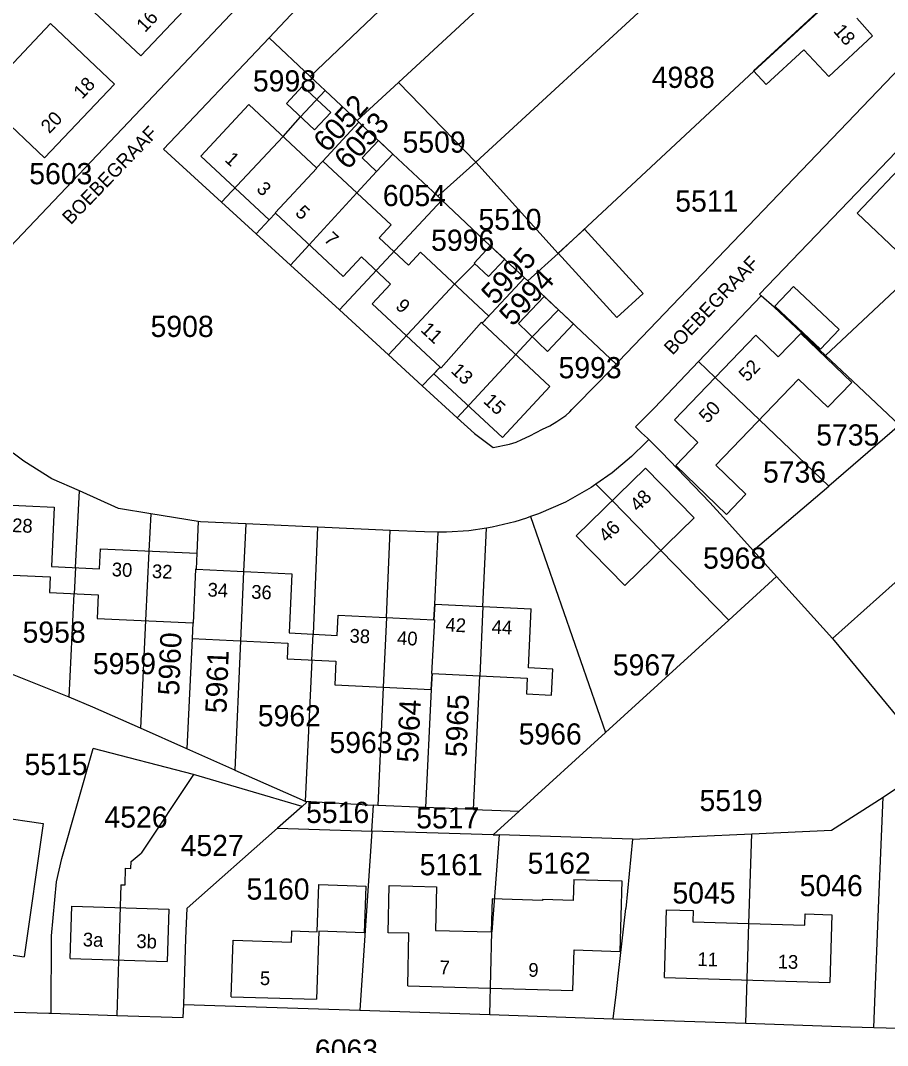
# Model space of a CAD drawing. Extents: x 191922 to 199923, y 328959 to 333350.
# Drawn here: x 197036.7 to 197147.1, y 331051.6 to 331182.2 of the extents above; entities that cross this region are included whole.
import ezdxf

# ---------------------------------------------------------------- set-up
doc = ezdxf.new("R2010")
doc.units = 0
for name, color, linetype in [('enkelbestemming', 7, 'Continuous'), ('Level 6', 7, 'Continuous'), ('maatvoering - maximum aantal wooneenheden', 7, 'Continuous'), ('Maatvoering_symbolen', 7, 'Continuous'), ('recreatiewoning', 7, 'Continuous')]:
    doc.layers.add(name, color=color, linetype=linetype)

msp = doc.modelspace()

# ---------------------------------------------------------------- linework, layer by layer
at = {"layer": 'Level 6'}
for p, q in [((197111.22, 331225.3), (197068.34, 331179.97)), ((197100.46, 331200.68), (197073.58, 331175.04)), ((197084.82, 331174.27), (197110.55, 331198.1)), ((197094.65, 331164.11), (197124.67, 331191.74)), ((197140.47, 331185.28), (197130.06, 331175.7)), ((197068.34, 331179.97), (197054.91, 331165.78)), ((197068.34, 331179.97), (197073.58, 331175.04)), ((197130.06, 331175.7), (197105.15, 331152.49)), ((197112.87, 331138.76), (197148.72, 331176.21)), ((197073.58, 331175.04), (197075.49, 331173.24)), ((197075.49, 331173.24), (197079.57, 331169.41)), ((197084.82, 331174.27), (197079.57, 331169.41)), ((197084.82, 331174.27), (197094.65, 331164.11)), ((197028.69, 331146.31), (197053.62, 331172.59)), ((197155.39, 331172.98), (197146.22, 331163.39)), ((197079.76, 331169.23), (197079.57, 331169.41)), ((197084.09, 331165.16), (197079.76, 331169.23)), ((197054.91, 331165.78), (197062.3, 331159.01)), ((197089.81, 331159.78), (197084.09, 331165.16)), ((197094.65, 331164.11), (197089.81, 331159.78)), ((197105.15, 331152.49), (197094.65, 331164.11)), ((197146.22, 331163.39), (197130.77, 331147.33)), ((197062.3, 331159.01), (197066.71, 331154.98)), ((197077.3, 331145.3), (197090.32, 331159.3)), ((197090.32, 331159.3), (197089.81, 331159.78)), ((197096.51, 331153.48), (197090.32, 331159.3)), ((197139.18, 331139.51), (197159.45, 331158.53)), ((197068.36, 331156.76), (197066.71, 331154.98)), ((197066.71, 331154.98), (197071.06, 331151.01)), ((197073.45, 331153.61), (197071.06, 331151.01)), ((197100.87, 331149.38), (197096.51, 331153.48)), ((197105.15, 331152.49), (197101.27, 331149)), ((197071.06, 331151.01), (197077.3, 331145.3)), ((197101.27, 331149), (197100.87, 331149.38)), ((197101.27, 331149), (197105.19, 331145.33)), ((197130.99, 331147.09), (197123.03, 331138.75)), ((197130.77, 331147.33), (197130.99, 331147.09)), ((197132.65, 331145.67), (197130.99, 331147.09)), ((197077.3, 331145.3), (197083.56, 331139.57)), ((197105.19, 331145.33), (197112.54, 331138.41)), ((197136.11, 331142.41), (197132.65, 331145.67)), ((197139.18, 331139.51), (197136.11, 331142.41)), ((197083.56, 331139.57), (197087.85, 331135.65)), ((197142.68, 331136.22), (197139.18, 331139.51)), ((197110.3, 331136.07), (197112.54, 331138.41)), ((197112.54, 331138.41), (197112.87, 331138.76)), ((197123.03, 331138.75), (197117.41, 331132.85)), ((197125.15, 331136.72), (197123.03, 331138.75)), ((197125.15, 331136.72), (197130.78, 331131.32)), ((197140.06, 331103.45), (197177.37, 331136.89)), ((197087.85, 331135.65), (197092.3, 331131.58)), ((197107.05, 331132.81), (197110.3, 331136.07)), ((197142.68, 331136.22), (197148.63, 331130.61)), ((197106.65, 331132.34), (197106.9, 331132.64)), ((197106.9, 331132.64), (197107.05, 331132.81)), ((197117.41, 331132.85), (197114.98, 331130.4)), ((197092.3, 331131.58), (197094.5, 331129.57)), ((197105, 331131.08), (197105.51, 331131.44)), ((197105.51, 331131.44), (197106.12, 331131.86)), ((197106.12, 331131.86), (197106.65, 331132.34)), ((197130.78, 331131.32), (197139.61, 331122.86)), ((197101.54, 331129.29), (197103.16, 331130.13)), ((197103.16, 331130.13), (197104.11, 331130.56)), ((197104.11, 331130.56), (197105, 331131.08)), ((197114.98, 331130.4), (197115.75, 331129.65)), ((197148.63, 331130.61), (197139.61, 331122.86)), ((197094.5, 331129.57), (197096.89, 331127.78)), ((197099.81, 331128.47), (197100.52, 331128.79)), ((197100.52, 331128.79), (197101.54, 331129.29)), ((197116.69, 331128.82), (197115.7, 331127.81)), ((197115.75, 331129.65), (197116.53, 331128.98)), ((197116.53, 331128.98), (197116.69, 331128.82)), ((197118.3, 331127.18), (197116.69, 331128.82)), ((197096.89, 331127.78), (197098.95, 331128.2)), ((197098.95, 331128.2), (197099.81, 331128.47)), ((197115.7, 331127.81), (197115.1, 331127.23)), ((197037.13, 331126.04), (197035.78, 331127.05)), ((197114.48, 331126.63), (197112.01, 331124.55)), ((197115.1, 331127.23), (197114.48, 331126.63)), ((197118.3, 331127.18), (197124.47, 331120.8)), ((197040.69, 331123.8), (197037.13, 331126.04)), ((197044.19, 331122.25), (197040.69, 331123.8)), ((197112.01, 331124.55), (197109.96, 331123.11)), ((197043.71, 331112.48), (197044.19, 331122.25)), ((197049.19, 331120.03), (197044.19, 331122.25)), ((197109.35, 331122.68), (197106.08, 331120.83)), ((197109.96, 331123.11), (197109.35, 331122.68)), ((197112.01, 331121.03), (197109.96, 331123.11)), ((197129.99, 331114.66), (197139.61, 331122.86)), ((197112.01, 331121.03), (197118.21, 331114.68)), ((197053.31, 331119.35), (197049.19, 331120.03)), ((197106.08, 331120.83), (197102.64, 331119.32)), ((197124.47, 331120.8), (197126.21, 331118.87)), ((197053.31, 331119.35), (197053.02, 331114.6)), ((197059.31, 331118.37), (197053.31, 331119.35)), ((197059.31, 331118.37), (197059.14, 331114.32)), ((197059.61, 331118.32), (197059.31, 331118.37)), ((197065.37, 331118.05), (197059.61, 331118.32)), ((197099.62, 331118.33), (197096.73, 331117.64)), ((197101.14, 331118.79), (197099.62, 331118.33)), ((197101.65, 331118.98), (197101.14, 331118.79)), ((197102.64, 331119.32), (197101.65, 331118.98)), ((197101.65, 331118.98), (197111.19, 331091.49)), ((197126.21, 331118.87), (197129.99, 331114.66)), ((197065.37, 331118.05), (197065.1, 331112)), ((197072.62, 331117.71), (197065.37, 331118.05)), ((197074.5, 331117.62), (197072.62, 331117.71)), ((197074.5, 331117.62), (197073.94, 331104.03)), ((197083.78, 331117.2), (197074.5, 331117.62)), ((197083.28, 331106.13), (197083.78, 331117.2)), ((197088.12, 331117.03), (197083.78, 331117.2)), ((197089.89, 331116.98), (197088.12, 331117.03)), ((197089.43, 331107.85), (197089.89, 331116.98)), ((197090.93, 331116.99), (197089.89, 331116.98)), ((197093.77, 331117.19), (197090.93, 331116.99)), ((197096.02, 331117.53), (197093.77, 331117.19)), ((197095.56, 331107.54), (197096.02, 331117.53)), ((197096.73, 331117.64), (197096.02, 331117.53)), ((197053.02, 331114.6), (197052.61, 331105.73)), ((197118.21, 331114.68), (197126.89, 331105.79)), ((197129.99, 331114.66), (197132.97, 331111.34)), ((197059.14, 331114.32), (197059.05, 331112.3)), ((197043.71, 331112.48), (197043.54, 331109.16)), ((197058.99, 331112.3), (197058.7, 331105.43)), ((197059.05, 331112.3), (197058.99, 331112.3)), ((197065.1, 331112), (197064.71, 331103.15)), ((197132.97, 331111.34), (197126.89, 331105.79)), ((197132.97, 331111.34), (197140.06, 331103.45)), ((197042.89, 331095.97), (197043.54, 331109.16)), ((197089.43, 331107.85), (197089.33, 331105.85)), ((197095.56, 331107.54), (197095.16, 331098.69)), ((197052.61, 331105.73), (197051.98, 331092.03)), ((197058.64, 331105.44), (197058.54, 331103.44)), ((197058.7, 331105.43), (197058.64, 331105.44)), ((197083.28, 331106.13), (197082.87, 331097.27)), ((197089.39, 331105.85), (197089.03, 331098.98)), ((197089.33, 331105.85), (197089.39, 331105.85)), ((197126.89, 331105.79), (197111.19, 331091.49)), ((197073.8, 331100.71), (197073.94, 331104.03)), ((197058.54, 331103.44), (197057.87, 331089.41)), ((197064.71, 331103.15), (197063.98, 331086.7)), ((197140.06, 331103.45), (197148.51, 331093.24)), ((197073.8, 331100.71), (197072.93, 331082.72)), ((197042.89, 331095.97), (197033.93, 331099.54)), ((197089.09, 331098.98), (197089, 331096.98)), ((197089.03, 331098.98), (197089.09, 331098.98)), ((197094.38, 331081.68), (197095.16, 331098.69)), ((197082.87, 331097.27), (197082.18, 331082.21)), ((197089, 331096.98), (197088.28, 331081.95)), ((197045.91, 331094.73), (197042.89, 331095.97)), ((197051.98, 331092.03), (197045.91, 331094.73)), ((197057.87, 331089.41), (197051.98, 331092.03)), ((197111.19, 331091.49), (197100.19, 331081.47)), ((197041.96, 331075.44), (197045.93, 331089.44)), ((197058.74, 331086.13), (197045.93, 331089.44)), ((197063.98, 331086.7), (197057.87, 331089.41)), ((197146.51, 331083.25), (197153.14, 331087.72)), ((197058.74, 331086.13), (197052.04, 331076.12)), ((197072.54, 331082.08), (197058.74, 331086.13)), ((197063.98, 331086.7), (197072.93, 331082.72)), ((197139.96, 331079.04), (197146.51, 331083.25)), ((197145.99, 331070.12), (197146.51, 331083.25)), ((197072.54, 331082.08), (197069.4, 331079.3)), ((197073.15, 331082.62), (197072.54, 331082.08)), ((197072.93, 331082.72), (197081.63, 331082.24)), ((197072.93, 331082.72), (197073.15, 331082.62)), ((197081.42, 331078.93), (197081.63, 331082.24)), ((197082.18, 331082.21), (197081.63, 331082.24)), ((197088.28, 331081.95), (197082.18, 331082.21)), ((197094.38, 331081.68), (197088.28, 331081.95)), ((197094.38, 331081.68), (197100.19, 331081.47)), ((197100.19, 331081.47), (197096.89, 331078.46)), ((197057.9, 331069.13), (197069.4, 331079.3)), ((197069.4, 331079.3), (197081.42, 331078.93)), ((197081.42, 331078.93), (197079.89, 331056.11)), ((197096.89, 331078.46), (197081.42, 331078.93)), ((197097.62, 331078.44), (197096.7, 331066.11)), ((197096.89, 331078.46), (197097.62, 331078.44)), ((197114.6, 331077.91), (197097.62, 331078.44)), ((197114.6, 331077.91), (197113.76, 331069.07)), ((197114.6, 331077.91), (197129.8, 331078.58)), ((197129.44, 331067.17), (197129.8, 331078.58)), ((197129.8, 331078.58), (197139.96, 331079.04)), ((197041.28, 331072.46), (197041.96, 331075.44)), ((197050.77, 331075.07), (197052.04, 331076.12)), ((197050.01, 331072.07), (197050.08, 331074.2)), ((197050.08, 331074.2), (197050.74, 331074.18)), ((197050.74, 331074.18), (197050.77, 331075.07)), ((197040.66, 331065.61), (197041.28, 331072.46)), ((197049.49, 331072.09), (197048.95, 331055.45)), ((197049.49, 331072.09), (197050.01, 331072.07)), ((197145.34, 331053.92), (197145.99, 331070.12)), ((197057.76, 331065.25), (197057.9, 331069.13)), ((197112.78, 331060.46), (197113.76, 331069.07)), ((197096.43, 331055.55), (197096.7, 331066.11)), ((197129.03, 331054.46), (197129.44, 331067.17)), ((197040.58, 331055.72), (197040.66, 331065.61)), ((197057.47, 331056.86), (197057.76, 331065.25)), ((197112.58, 331058.47), (197112.78, 331060.46)), ((197112.16, 331055.02), (197112.58, 331058.47)), ((197035.87, 331055.87), (197040.32, 331055.73)), ((197040.32, 331055.73), (197040.58, 331055.72)), ((197040.58, 331055.72), (197048.95, 331055.45)), ((197057.41, 331055.17), (197057.47, 331056.86)), ((197057.47, 331056.86), (197079.89, 331056.11)), ((197079.89, 331056.11), (197096.43, 331055.55)), ((197048.95, 331055.45), (197057.41, 331055.17)), ((197096.43, 331055.55), (197112.16, 331055.02)), ((197112.16, 331055.02), (197129.03, 331054.46)), ((197129.03, 331054.46), (197142.36, 331054.01)), ((197142.36, 331054.01), (197145.34, 331053.92)), ((197145.34, 331053.92), (197161.67, 331053.45))]:
    msp.add_line(p, q, dxfattribs=at)
for points in [[(197053.62, 331172.59), (197106.36, 331228.3), (197106.37, 331228.36), (197106.39, 331228.71), (197106.29, 331229.04)], [(197062.3, 331159.01), (197070.12, 331167.39), (197072.34, 331169.9), (197075.49, 331173.24)], [(197074.38, 331163.39), (197075.2, 331164.27), (197079.76, 331169.23)], [(197084.09, 331165.16), (197082.01, 331162.95), (197079.53, 331160.22), (197073.45, 331153.61)], [(197069.11, 331157.65), (197074.43, 331163.35), (197074.38, 331163.39)], [(197068.36, 331156.76), (197069.15, 331157.61), (197069.11, 331157.65)], [(197083.56, 331139.57), (197091.96, 331148.58), (197094.52, 331151.19), (197094.45, 331151.26), (197096.51, 331153.48)], [(197087.85, 331135.65), (197090.14, 331138.03), (197090.24, 331137.94), (197095.39, 331143.73), (197095.49, 331143.64), (197100.87, 331149.38)], [(197092.3, 331131.58), (197099.75, 331139.64), (197101.84, 331141.88), (197105.19, 331145.33)]]:
    msp.add_lwpolyline(points, dxfattribs=at)
at = {"layer": 'recreatiewoning'}
for p, q in [((197052.01, 331177.65), (197060.89, 331187.08)), ((197043.87, 331185.33), (197052.01, 331177.65)), ((197140.4, 331185.35), (197130.02, 331175.75)), ((197145.17, 331180.21), (197143.18, 331182.45)), ((197031.61, 331172.38), (197040.53, 331181.78)), ((197040.53, 331181.78), (197048.66, 331174.07)), ((197139.61, 331175.04), (197145.17, 331180.21)), ((197131.64, 331174), (197136.45, 331178.45)), ((197136.45, 331178.45), (197139.61, 331175.04)), ((197130.02, 331175.75), (197131.64, 331174)), ((197048.66, 331174.07), (197039.73, 331164.67)), ((197072.62, 331173.79), (197076.19, 331170.43)), ((197039.73, 331164.67), (197031.61, 331172.38)), ((197059.65, 331164.89), (197065.76, 331171.47)), ((197065.76, 331171.47), (197074.38, 331163.39)), ((197143.21, 331157.61), (197154.83, 331169.92)), ((197084.09, 331165.16), (197082.26, 331166.88)), ((197068.36, 331156.76), (197059.65, 331164.89)), ((197074.38, 331163.39), (197075.2, 331164.27)), ((197075.2, 331164.27), (197083.9, 331156.13)), ((197069.15, 331157.61), (197068.36, 331156.76)), ((197077.79, 331149.58), (197069.15, 331157.61)), ((197143.21, 331157.61), (197149.02, 331152.1)), ((197083.9, 331156.13), (197082.36, 331154.49)), ((197105.14, 331152.54), (197108.52, 331155.61)), ((197108.52, 331155.61), (197115.98, 331147.41)), ((197082.36, 331154.49), (197086.08, 331151)), ((197086.08, 331151), (197087.62, 331152.65)), ((197087.62, 331152.65), (197096.31, 331144.51)), ((197096.51, 331153.48), (197098.35, 331151.76)), ((197105.14, 331152.54), (197112.61, 331144.34)), ((197080.11, 331152.07), (197077.79, 331149.58)), ((197083.81, 331148.58), (197080.11, 331152.07)), ((197081.49, 331146.09), (197083.81, 331148.58)), ((197135.12, 331148.29), (197132.75, 331145.78)), ((197140.93, 331142.8), (197135.12, 331148.29)), ((197103.37, 331147.03), (197107.1, 331143.52)), ((197112.61, 331144.34), (197115.98, 331147.41)), ((197090.14, 331138.03), (197081.49, 331146.09)), ((197138.56, 331140.29), (197132.75, 331145.78)), ((197096.31, 331144.51), (197095.49, 331143.64)), ((197095.49, 331143.64), (197104.1, 331135.57)), ((197130.32, 331142.11), (197119.95, 331131.3)), ((197133.18, 331139.35), (197130.32, 331142.11)), ((197136.03, 331142.32), (197133.18, 331139.35)), ((197142.53, 331136.07), (197136.03, 331142.32)), ((197140.93, 331142.8), (197138.56, 331140.29)), ((197089.31, 331137.17), (197090.14, 331138.03)), ((197098.05, 331129.04), (197089.31, 331137.17)), ((197104.1, 331135.57), (197098.05, 331129.04)), ((197125.21, 331125.53), (197135.75, 331136.49)), ((197135.75, 331136.49), (197139.49, 331132.91)), ((197139.49, 331132.91), (197142.53, 331136.07)), ((197119.95, 331131.3), (197122.94, 331128.43)), ((197122.94, 331128.43), (197120.12, 331125.49)), ((197107.44, 331116.55), (197116.25, 331125.17)), ((197122.46, 331118.83), (197116.25, 331125.17)), ((197120.12, 331125.49), (197126.59, 331119.26)), ((197129.06, 331121.83), (197125.21, 331125.53)), ((197126.59, 331119.26), (197129.06, 331121.83)), ((197028.68, 331120.73), (197040.98, 331120.18)), ((197040.98, 331120.18), (197040.64, 331112.62)), ((197113.65, 331110.21), (197122.46, 331118.83)), ((197107.44, 331116.55), (197113.65, 331110.21)), ((197046.74, 331112.34), (197046.87, 331114.87)), ((197046.87, 331114.87), (197059.14, 331114.32)), ((197059.14, 331114.32), (197059.05, 331112.3)), ((197028.29, 331111.88), (197040.49, 331111.3)), ((197040.64, 331112.62), (197046.74, 331112.34)), ((197059.05, 331112.3), (197071.26, 331111.7)), ((197040.49, 331111.3), (197040.4, 331109.31)), ((197071.26, 331111.7), (197070.89, 331104.19)), ((197040.4, 331109.31), (197046.59, 331109.01)), ((197046.59, 331109.01), (197046.45, 331106.02)), ((197089.33, 331105.85), (197089.43, 331107.85)), ((197089.43, 331107.85), (197101.71, 331107.23)), ((197101.36, 331099.72), (197101.71, 331107.23)), ((197046.45, 331106.02), (197058.64, 331105.44)), ((197058.64, 331105.44), (197058.54, 331103.44)), ((197077.01, 331103.86), (197077.13, 331106.42)), ((197077.13, 331106.42), (197089.33, 331105.85)), ((197070.89, 331104.19), (197077.01, 331103.86)), ((197058.54, 331103.44), (197070.75, 331102.86)), ((197070.75, 331102.86), (197070.66, 331100.86)), ((197070.66, 331100.86), (197076.85, 331100.56)), ((197076.85, 331100.56), (197076.71, 331097.57)), ((197089, 331096.98), (197089.09, 331098.98)), ((197089.09, 331098.98), (197101.2, 331098.4)), ((197104.46, 331099.57), (197101.36, 331099.72)), ((197104.3, 331096.25), (197104.46, 331099.57)), ((197076.71, 331097.57), (197089, 331096.98)), ((197101.2, 331098.4), (197101.11, 331096.4)), ((197101.11, 331096.4), (197104.3, 331096.25)), ((197030.26, 331081.24), (197039.6, 331079.9)), ((197039.6, 331079.9), (197037.16, 331062.91)), ((197107.16, 331072.78), (197107.08, 331070.08)), ((197107.16, 331072.78), (197113.27, 331072.59)), ((197113.27, 331072.59), (197112.99, 331063.6)), ((197074.45, 331066.11), (197074.66, 331072.11)), ((197074.66, 331072.11), (197080.67, 331071.9)), ((197080.67, 331071.9), (197080.46, 331065.99)), ((197083.5, 331065.97), (197083.64, 331071.98)), ((197083.64, 331071.98), (197089.68, 331071.84)), ((197089.68, 331071.84), (197089.55, 331066.28)), ((197096.76, 331070.29), (197096.63, 331066.11)), ((197103.14, 331070.09), (197096.76, 331070.29)), ((197103.15, 331070.2), (197103.14, 331070.09)), ((197107.08, 331070.08), (197103.15, 331070.2)), ((197043.01, 331062.71), (197043.21, 331069.38)), ((197043.21, 331069.38), (197055.58, 331069)), ((197055.58, 331069), (197055.38, 331062.33)), ((197118.67, 331060.29), (197118.93, 331068.91)), ((197118.93, 331068.91), (197122.34, 331068.81)), ((197122.34, 331068.81), (197122.3, 331067.39)), ((197122.3, 331067.39), (197136.56, 331066.96)), ((197136.56, 331066.96), (197136.6, 331068.38)), ((197136.6, 331068.38), (197139.99, 331068.27)), ((197139.99, 331068.27), (197139.73, 331059.65)), ((197071.2, 331064.78), (197071.25, 331066.22)), ((197071.25, 331066.22), (197074.45, 331066.11)), ((197074.69, 331066.19), (197074.38, 331057.53)), ((197080.46, 331065.99), (197074.69, 331066.19)), ((197089.55, 331066.28), (197096.63, 331066.11)), ((197063.51, 331057.83), (197063.76, 331065.04)), ((197063.76, 331065.04), (197071.2, 331064.78)), ((197086.15, 331065.91), (197083.5, 331065.97)), ((197085.99, 331059.23), (197086.15, 331065.91)), ((197027.83, 331064.3), (197037.16, 331062.91)), ((197107.03, 331058.62), (197107.18, 331063.8)), ((197107.18, 331063.8), (197112.99, 331063.6)), ((197043.01, 331062.71), (197055.38, 331062.33)), ((197118.67, 331060.29), (197139.73, 331059.65)), ((197085.99, 331059.23), (197096.48, 331058.93)), ((197096.48, 331058.93), (197107.03, 331058.62)), ((197063.51, 331057.83), (197074.38, 331057.53))]:
    msp.add_line(p, q, dxfattribs=at)
for points in [[(197072.62, 331173.79), (197070.55, 331171.58), (197074.12, 331168.23), (197076.19, 331170.43)], [(197082.26, 331166.88), (197080.18, 331164.67), (197082.01, 331162.95), (197084.09, 331165.16)], [(197096.51, 331153.48), (197094.45, 331151.26), (197096.3, 331149.55), (197098.35, 331151.76)], [(197103.37, 331147.03), (197100.08, 331143.56), (197103.79, 331140.03), (197107.1, 331143.52)]]:
    msp.add_lwpolyline(points, dxfattribs=at)

# ---------------------------------------------------------------- texts
at = {"layer": 'enkelbestemming'}
for s, p in [('5998', (197066.29, 331173.12)), ('4988', (197117.06, 331173.58)), ('5509', (197085.34, 331165.33)), ('5603', (197037.81, 331161.31)), ('6054', (197082.83, 331158.53)), ('5511', (197120.06, 331157.82)), ('5510', (197095, 331155.48)), ('5996', (197088.97, 331152.83)), ('5908', (197053.26, 331141.86)), ('5993', (197105.2, 331136.6)), ('5735', (197138.01, 331128.03)), ('5736', (197131.23, 331123.31)), ('5968', (197123.6, 331112.35)), ('5958', (197036.96, 331102.92)), ('5959', (197045.91, 331098.91)), ('5967', (197112.11, 331098.75)), ('5962', (197066.91, 331092.27)), ('5966', (197100.12, 331089.95)), ('5963', (197076.03, 331088.87)), ('5515', (197037.21, 331086.07)), ('5519', (197123.15, 331081.48)), ('4526', (197047.39, 331079.37)), ('5516', (197073.06, 331079.96)), ('5517', (197087.08, 331079.27)), ('4527', (197057.08, 331075.75)), ('5161', (197087.52, 331073.3)), ('5162', (197101.26, 331073.5)), ('5160', (197065.47, 331070.2)), ('5046', (197135.9, 331070.64)), ('5045', (197119.7, 331069.7))]:
    msp.add_text(s, height=2.7, dxfattribs=at).set_placement(p)
for s, rotation, p in [('6052', 47.479, (197075.73, 331165.23)), ('6053', 47.2841, (197078.36, 331163.03)), ('5995', 47.2449, (197097.09, 331145.81)), ('5994', 46.7605, (197099.35, 331143.1)), ('5960', 87.638, (197056.88, 331096.16)), ('5961', 87.8129, (197062.91, 331093.89)), ('5965', 87.6886, (197093.48, 331088.29)), ('5964', 87.2901, (197087.29, 331087.6)), ('6063', 0, (197074.18, 331049.69))]:
    msp.add_text(s, height=2.7, rotation=rotation, dxfattribs=at).set_placement(p)
at = {"layer": 'maatvoering - maximum aantal wooneenheden'}
for s, rotation, p in [('16', 46.7038, (197052.54, 331180.55)), ('18', 311.6335, (197140.1, 331180.78)), ('18', 46.5, (197044.53, 331172.05)), ('20', 46.5, (197040.37, 331167.67)), ('1', 317.028, (197062.59, 331164.33)), ('3', 317.028, (197066.63, 331160.56)), ('5', 317.0671, (197071.57, 331157.54)), ('7', 317.0671, (197075.22, 331154.15)), ('9', 317.028, (197084.33, 331145.63)), ('11', 317.028, (197087.53, 331142.65)), ('13', 317.0671, (197091.39, 331137.42)), ('52', 46.1758, (197129.22, 331136.06)), ('15', 317.0671, (197095.52, 331133.57)), ('50', 46.1758, (197124.15, 331130.78)), ('48', 44.3918, (197115.32, 331119.51)), ('28', 357.5353, (197035.6, 331117.02)), ('46', 44.3918, (197111.33, 331115.6)), ('30', 357.4781, (197048.29, 331111.4)), ('32', 357.4781, (197053.4, 331111.17)), ('34', 357.2464, (197060.48, 331108.82)), ('36', 357.2464, (197066.04, 331108.55)), ('42', 357.1891, (197090.78, 331104.37)), ('44', 357.1891, (197096.66, 331104.08)), ('38', 357.361, (197078.56, 331102.95)), ('40', 357.361, (197084.61, 331102.67)), ('3a', 358.2226, (197044.61, 331064.26)), ('3b', 358.2226, (197051.43, 331064.05)), ('11', 358.2799, (197122.87, 331061.76)), ('7', 358.3945, (197090.04, 331060.71)), ('9', 358.3945, (197101.33, 331060.39)), ('13', 358.2799, (197133.09, 331061.45)), ('5', 358.4518, (197067.16, 331059.33))]:
    msp.add_text(s, height=1.75, rotation=rotation, dxfattribs=at).set_placement(p)
at = {"layer": 'Maatvoering_symbolen'}
for rotation, p in [(46.0136, (197043.09, 331156.07)), (46.4189, (197119.71, 331139.46))]:
    msp.add_text('BOEBEGRAAF', height=1.75, rotation=rotation, dxfattribs=at).set_placement(p)

doc.saveas('drawing.dxf')
